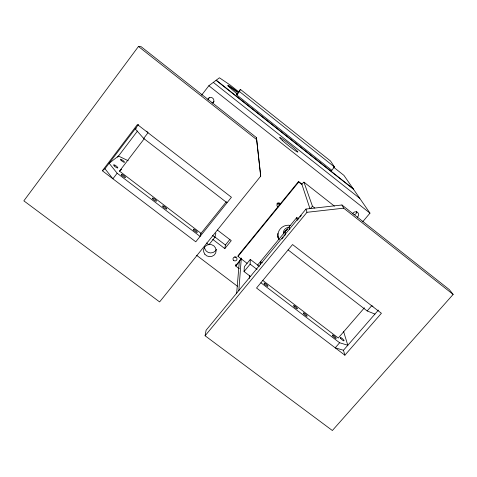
<?xml version="1.0" encoding="UTF-8"?>
<svg xmlns="http://www.w3.org/2000/svg" width="477" height="477" viewBox="0 0 477 477"><rect width="100%" height="100%" fill="white"/><g stroke="black" fill="none" stroke-linecap="round" stroke-linejoin="round"><path stroke-width="0.72" d="M260.71 176.144L256.447 137.597L140.924 46.543L138.455 46.484L23.85 200.847L159.61 301.911L260.71 176.144L256.447 137.597M250.407 276.404L244.051 271.562L250.139 264.151L250.288 259.416L259.339 266.339M249.298 278.508L249.393 275.742M244.051 271.562L244.337 266.679L250.288 259.416M238.84 290.678L241.243 258.88M236.646 293.427L239.347 261.205L241.308 258.045M247.14 263.387L238.023 256.423L238.101 255.594L298.548 181.487L301.792 184.033L309.865 208.348M239.329 268.766L235.769 266.059L235.954 264.192M212.706 239.359L224.822 248.606L225.406 245.005L229.926 239.43M205.092 335.766L206.094 330.239L305.978 209.051L341.949 204.991L449.298 289.599L453.15 294.41L332.362 430.516L205.092 335.766L306.979 212.307L343.684 208.175L453.15 294.41M206.523 242.984L208.872 244.773L214.924 237.254L215.86 233.086M236.86 94.935L239.496 91.56L240.402 89.39L330.537 161.023L334.46 166.98L331.616 170.432M237.457 91.697A16.617 1.002 38.5 0 0 227.946 85.246A16.617 1.002 38.5 0 0 234.386 91.608L237.26 93.999L236.813 95.001L331.867 170.39M237.457 93.17L236.842 94.529L237.26 93.999M102.358 170.778L137.418 124.539L231.428 197.263L195.773 241.809L102.358 170.778L104.964 168.739L138.563 124.443M117.61 157.195L137.519 130.99M128.224 160.755L118.481 156.051L109.132 163.241L117.139 173.229L112.894 178.792L104.964 168.739M227.022 202.767L143.678 138.437L148.025 132.743L146.594 131.163M117.139 173.229L200.084 236.425L201.026 233.325L119.494 171.142L144.257 138.694M201.61 95.156L208.86 85.741L219.426 77.787L230.075 84.978L238.786 91.894M236.711 94.124L240.402 89.39M200.477 234.01L226.319 201.705M224.822 248.606L231.262 240.664L217.399 230.051M238.023 256.423L298.721 182.029L298.548 181.487M235.823 265.492L240.521 259.744M235.769 266.059L239.537 261.45M257.467 265.278L296.67 217.673A63.179 8.944 40 0 1 298.34 218.245M281.907 238.953L283.332 237.23M284.274 236.079L285.699 234.356M297.642 219.867L299.025 218.186M299.95 217.065L301.333 215.383M310.569 208.473L312.441 206.201L303.956 182.16L301.792 184.033M362.77 221.692L369.973 213.147L343.941 175.393L333.483 167.087M364.41 307.808L338.282 338.008L262.6 280.285M343.583 331.473L347.811 345.27L339.618 342.748L335.212 347.834L343.47 350.261L344.883 355.192L381.403 313.282L292.556 244.552L256.537 288.013L344.883 355.192M288.102 249.924L367.171 310.956L371.678 305.757L372.96 306.294M343.47 350.261L378.404 310.092M119.494 171.142L121.665 169.222M136.392 128.098L135.194 128.879L143.678 138.437M367.171 310.956L374.94 314.075M196.554 255.273L237.427 286.254M260.889 282.76L339.618 342.748M262.308 262.887L260.543 261.539L260.597 264.801M214.883 236.968L225.406 245.005M212.575 235.453L214.924 237.254M250.139 264.151L257.079 269.451M312.441 206.201L314.784 208.032M303.956 182.16L334.389 206.112M298.721 182.029L301.977 184.587M138.455 46.484L256.435 139.433M216.26 80.172L353.087 188.665M216.069 80.315L353.529 189.297M213.308 82.39L359.843 198.456M208.86 85.741L369.973 213.147M239.496 91.56L334.46 166.98M341.949 204.991L343.684 208.175M305.978 209.051L306.979 212.307M296.67 217.673L297.284 220.296M289.3 226.623L289.801 229.383M285.258 231.53L285.586 233.647M356.778 211.4A3.017 2.916 -22.2 0 1 354.053 214.644M236.139 256.96A1.968 1.902 5.7 0 1 234.63 256.936M280.112 203.452A2.003 1.962 -7.4 0 1 276.94 203.405M214.048 101.529A3.106 3.071 63.4 0 1 212.003 102.686M208.562 99.973A3.106 3.071 63.4 0 1 209.182 97.696M278.133 206.917A2.039 1.991 -7.2 0 1 277.364 203.846A2.039 1.991 -7.2 0 1 280.595 203.9M207.853 99.323A3.166 3.124 62.7 0 1 212.659 98.095A3.166 3.124 62.7 0 1 212.641 103.104M352.807 213.577A3.077 2.963 -21.9 0 1 357.547 212.426A3.077 2.963 -21.9 0 1 357.351 217.154M216.433 249.322A6.219 6.01 11.3 0 1 204.496 246.561M227.917 85.884A16.617 1.014 38.5 0 1 237.057 92.21M278.747 239.251A10.327 10.017 -6.8 0 1 280.387 228.763A10.327 10.017 -6.8 0 1 290.791 225.496M279.272 239.645A10.291 9.975 -6.9 0 1 277.888 233.384M283.32 233.831A6.123 5.939 -7.3 0 1 288.746 227.237M283.743 233.736A6.189 5.998 -7.2 0 1 287.518 229.538M279.123 202.958A1.986 1.944 -7.4 0 1 277.602 202.934M278.681 238.911A12.247 11.877 -7.3 0 1 277.739 236.783M282.724 140.757A11.71 0.841 38.8 0 0 297.702 152.103A11.71 0.841 38.8 0 0 285.771 141.359A11.71 0.841 38.8 0 0 282.724 140.757M233.766 260.49A2.009 1.938 5.7 0 0 236.991 259.255A2.009 1.938 5.7 0 0 234.255 257.169A2.009 1.938 5.7 0 0 233.766 260.49M204.812 254.187A6.332 6.118 11.2 0 0 215.682 252.995A6.332 6.118 11.2 0 0 209.051 244.468A6.332 6.118 11.2 0 0 204.812 254.187M152.735 198.879A2.588 0.614 37.5 0 0 156.337 201.27A2.588 0.614 37.5 0 0 154.226 198.724A2.588 0.614 37.5 0 0 152.735 198.879M193.734 230.129A2.558 0.608 38.5 0 0 197.216 232.436A2.558 0.608 38.5 0 0 194.974 229.795A2.558 0.608 38.5 0 0 193.734 230.129M163.045 206.738A2.582 0.608 37.7 0 0 166.61 209.105A2.582 0.608 37.7 0 0 164.47 206.535A2.582 0.608 37.7 0 0 163.045 206.738M121.945 175.53A2.618 0.614 36.8 0 0 125.457 177.533A2.618 0.614 36.8 0 0 122.72 174.779A2.618 0.614 36.8 0 0 121.945 175.53M114.283 165.93A2.588 0.596 36.6 0 0 117.771 167.934A2.588 0.596 36.6 0 0 115.088 165.245A2.588 0.596 36.6 0 0 114.283 165.93M121.116 160.355A2.463 0.543 36.7 0 0 124.419 162.281A2.463 0.543 36.7 0 0 121.85 159.729A2.463 0.543 36.7 0 0 121.116 160.355M303.634 313.747A2.54 0.572 41 0 0 307.009 316.311A2.54 0.572 41 0 0 305.077 313.717A2.54 0.572 41 0 0 303.634 313.747M294.196 306.705A2.54 0.578 40.8 0 0 297.409 308.81A2.54 0.578 40.8 0 0 294.852 305.948A2.54 0.578 40.8 0 0 294.196 306.705M332.761 335.945A2.546 0.56 41.6 0 0 336.094 338.485A2.546 0.56 41.6 0 0 334.043 335.802A2.546 0.56 41.6 0 0 332.761 335.945M264.628 284.167A2.534 0.59 40.1 0 0 267.919 286.331A2.534 0.59 40.1 0 0 265.456 283.529A2.534 0.59 40.1 0 0 264.628 284.167M340.679 338.378A2.51 0.543 41.6 0 0 343.953 340.87A2.51 0.543 41.6 0 0 341.896 338.229A2.51 0.543 41.6 0 0 340.679 338.378"/></g></svg>
